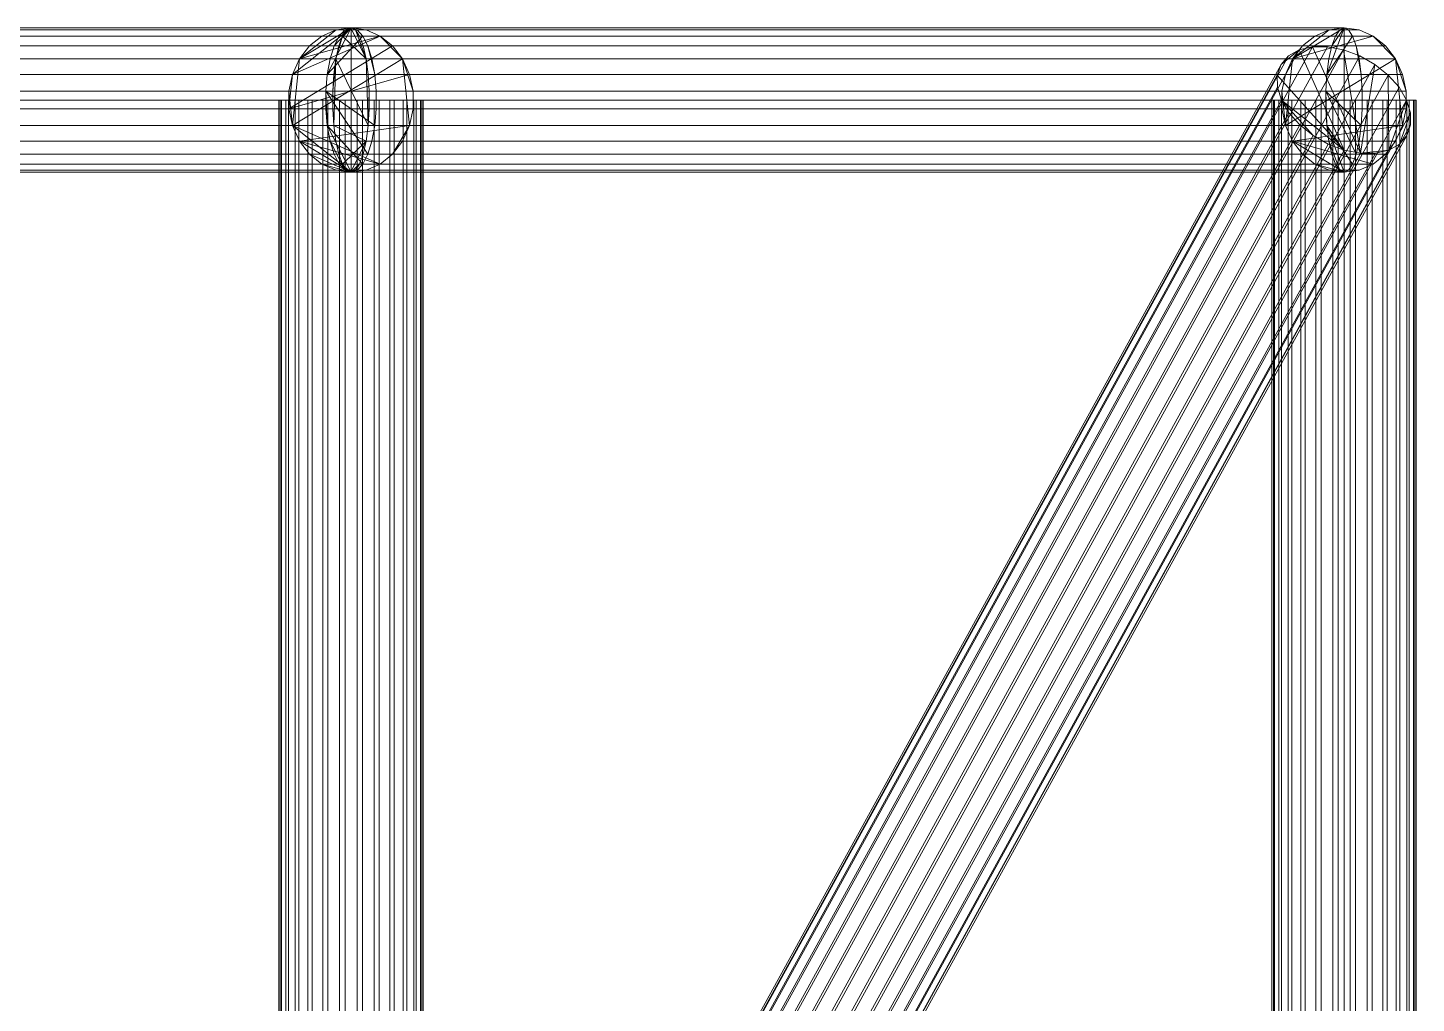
# Model space of a CAD drawing. Header units: millimetres. Extents: x -10700 to 10700, y -2540 to 1320000.
# Drawn here: x 6855 to 10700, y 377000 to 379700 of the extents above; entities that cross this region are included whole.
import ezdxf

# ---------------------------------------------------------------- set-up
doc = ezdxf.new("R2010")
doc.units = ezdxf.units.MM
doc.layers.add('A-GENM', color=13, linetype='Continuous', lineweight=9)

# ---------------------------------------------------------------- blocks, each defined once
blk = doc.blocks.new('Steel_Column_Final - Steel_Column_Final-329235-_3D_')
at = {"layer": 'A-GENM'}
for p, q in [((10500, 2500), (-10500, 2500)), ((10500, -2500), (10500, 2500))]:
    blk.add_line(p, q, dxfattribs=at)
blk = doc.blocks.new('rod - rod-324741-_3D_')
at = {"layer": 'A-GENM'}
mesh = blk.add_polyface(dxfattribs=at)
corners = [(200, -3657.3, 0), (194.2, -3657.3, -47.9), (177.1, -3657.3, -92.9), (149.7, -3657.3, -132.6), (113.6, -3657.3, -164.6), (70.9, -3657.3, -187), (24.1, -3657.3, -198.5), (-24.1, -3657.3, -198.5), (-70.9, -3657.3, -187), (-113.6, -3657.3, -164.6), (-149.7, -3657.3, -132.6), (-177.1, -3657.3, -92.9), (-194.2, -3657.3, -47.9), (-200, -3657.3, 0), (-200, 11842.7, 0), (-194.2, 11842.7, -47.9), (-177.1, 11842.7, -92.9), (-149.7, 11842.7, -132.6), (-113.6, 11842.7, -164.6), (-70.9, 11842.7, -187), (-24.1, 11842.7, -198.5), (24.1, 11842.7, -198.5), (70.9, 11842.7, -187), (113.6, 11842.7, -164.6), (149.7, 11842.7, -132.6), (177.1, 11842.7, -92.9), (194.2, 11842.7, -47.9), (200, 11842.7, 0)]
mesh.append_faces([[corners[k] for k in face] for face in [(15, 12, 13, 14)]], dxfattribs={"vtx0": -1})
mesh.append_faces([[corners[k] for k in face] for face in [(20, 7, 8, 19), (19, 8, 9, 18), (16, 11, 12, 15), (17, 10, 11, 16), (18, 9, 10, 17)]], dxfattribs={"vtx0": -1, "vtx2": -1})
mesh.append_faces([[corners[k] for k in face] for face in [(0, 1, 26, 27)]], dxfattribs={"vtx1": -1})
mesh.append_faces([[corners[k] for k in face] for face in [(1, 2, 25, 26), (3, 4, 23, 24), (4, 5, 22, 23), (2, 3, 24, 25), (5, 6, 21, 22), (20, 21, 6, 7)]], dxfattribs={"vtx1": -1, "vtx3": -1})
mesh = blk.add_polyface(dxfattribs=at)
corners = [(-200, -3657.3, 0), (-194.2, -3657.3, 47.9), (-177.1, -3657.3, 93), (-149.7, -3657.3, 132.6), (-113.6, -3657.3, 164.6), (-70.9, -3657.3, 187), (-24.1, -3657.3, 198.6), (24.1, -3657.3, 198.6), (70.9, -3657.3, 187), (113.6, -3657.3, 164.6), (149.7, -3657.3, 132.6), (177.1, -3657.3, 93), (194.2, -3657.3, 47.9), (200, -3657.3, 0), (200, 11842.7, 0), (194.2, 11842.7, 47.9), (177.1, 11842.7, 93), (149.7, 11842.7, 132.6), (113.6, 11842.7, 164.6), (70.9, 11842.7, 187), (24.1, 11842.7, 198.6), (-24.1, 11842.7, 198.6), (-70.9, 11842.7, 187), (-113.6, 11842.7, 164.6), (-149.7, 11842.7, 132.6), (-177.1, 11842.7, 93), (-194.2, 11842.7, 47.9), (-200, 11842.7, 0)]
mesh.append_faces([[corners[k] for k in face] for face in [(15, 12, 13, 14)]], dxfattribs={"vtx0": -1})
mesh.append_faces([[corners[k] for k in face] for face in [(20, 7, 8, 19), (19, 8, 9, 18), (16, 11, 12, 15), (17, 10, 11, 16), (18, 9, 10, 17)]], dxfattribs={"vtx0": -1, "vtx2": -1})
mesh.append_faces([[corners[k] for k in face] for face in [(0, 1, 26, 27)]], dxfattribs={"vtx1": -1})
mesh.append_faces([[corners[k] for k in face] for face in [(1, 2, 25, 26), (3, 4, 23, 24), (4, 5, 22, 23), (2, 3, 24, 25), (5, 6, 21, 22), (20, 21, 6, 7)]], dxfattribs={"vtx1": -1, "vtx3": -1})
mesh = blk.add_polyface(dxfattribs=at)
corners = [(200, -3657.3, 0), (194.2, -3657.3, 47.9), (177.1, -3657.3, 93), (149.7, -3657.3, 132.6), (113.6, -3657.3, 164.6), (70.9, -3657.3, 187), (24.1, -3657.3, 198.6), (-24.1, -3657.3, 198.6), (-70.9, -3657.3, 187), (-113.6, -3657.3, 164.6), (-149.7, -3657.3, 132.6), (-177.1, -3657.3, 93), (-194.2, -3657.3, 47.9), (-200, -3657.3, 0), (-194.2, -3657.3, -47.9), (-177.1, -3657.3, -92.9), (-149.7, -3657.3, -132.6), (-113.6, -3657.3, -164.6), (-70.9, -3657.3, -187), (-24.1, -3657.3, -198.5), (24.1, -3657.3, -198.5), (70.9, -3657.3, -187), (113.6, -3657.3, -164.6), (149.7, -3657.3, -132.6), (177.1, -3657.3, -92.9), (194.2, -3657.3, -47.9)]
mesh.append_faces([[corners[k] for k in face] for face in [(5, 3, 4)]], dxfattribs={"vtx0": -1})
mesh.append_faces([[corners[k] for k in face] for face in [(10, 20, 8, 9)]], dxfattribs={"vtx0": -1, "vtx1": -1})
mesh.append_faces([[corners[k] for k in face] for face in [(21, 5, 6, 20)]], dxfattribs={"vtx0": -1, "vtx2": -1})
mesh.append_faces([[corners[k] for k in face] for face in [(21, 2, 3, 5)]], dxfattribs={"vtx0": -1, "vtx2": -1, "vtx3": -1})
mesh.append_faces([[corners[k] for k in face] for face in [(20, 6, 7, 8), (18, 11, 12, 13)]], dxfattribs={"vtx0": -1, "vtx3": -1})
mesh.append_faces([[corners[k] for k in face] for face in [(19, 20, 18), (16, 17, 14, 15)]], dxfattribs={"vtx1": -1})
mesh.append_faces([[corners[k] for k in face] for face in [(10, 11, 18, 20)]], dxfattribs={"vtx1": -1, "vtx2": -1, "vtx3": -1})
mesh.append_faces([[corners[k] for k in face] for face in [(17, 18, 13, 14)]], dxfattribs={"vtx1": -1, "vtx3": -1})
mesh.append_faces([[corners[k] for k in face] for face in [(0, 1, 2, 21), (21, 22, 23, 0)]], dxfattribs={"vtx2": -1, "vtx3": -1})
mesh.append_faces([[corners[k] for k in face] for face in [(23, 24, 25, 0)]], dxfattribs={"vtx3": -1})
blk = doc.blocks.new('rod - rod-324763-_3D_')
at = {"layer": 'A-GENM'}
mesh = blk.add_polyface(dxfattribs=at)
corners = [(200, -6407.3, 0), (194.2, -6407.3, -47.9), (177.1, -6407.3, -92.9), (149.7, -6407.3, -132.6), (113.6, -6407.3, -164.6), (70.9, -6407.3, -187), (24.1, -6407.3, -198.5), (-24.1, -6407.3, -198.5), (-70.9, -6407.3, -187), (-113.6, -6407.3, -164.6), (-149.7, -6407.3, -132.6), (-177.1, -6407.3, -92.9), (-194.2, -6407.3, -47.9), (-200, -6407.3, 0), (-200, 14592.7, 0), (-194.2, 14592.7, -47.9), (-177.1, 14592.7, -92.9), (-149.7, 14592.7, -132.6), (-113.6, 14592.7, -164.6), (-70.9, 14592.7, -187), (-24.1, 14592.7, -198.5), (24.1, 14592.7, -198.5), (70.9, 14592.7, -187), (113.6, 14592.7, -164.6), (149.7, 14592.7, -132.6), (177.1, 14592.7, -92.9), (194.2, 14592.7, -47.9), (200, 14592.7, 0)]
mesh.append_faces([[corners[k] for k in face] for face in [(15, 12, 13, 14)]], dxfattribs={"vtx0": -1})
mesh.append_faces([[corners[k] for k in face] for face in [(20, 7, 8, 19), (19, 8, 9, 18), (16, 11, 12, 15), (17, 10, 11, 16), (18, 9, 10, 17)]], dxfattribs={"vtx0": -1, "vtx2": -1})
mesh.append_faces([[corners[k] for k in face] for face in [(0, 1, 26, 27)]], dxfattribs={"vtx1": -1})
mesh.append_faces([[corners[k] for k in face] for face in [(1, 2, 25, 26), (3, 4, 23, 24), (4, 5, 22, 23), (2, 3, 24, 25), (5, 6, 21, 22), (20, 21, 6, 7)]], dxfattribs={"vtx1": -1, "vtx3": -1})
mesh = blk.add_polyface(dxfattribs=at)
corners = [(-200, -6407.3, 0), (-194.2, -6407.3, 47.9), (-177.1, -6407.3, 93), (-149.7, -6407.3, 132.6), (-113.6, -6407.3, 164.6), (-70.9, -6407.3, 187), (-24.1, -6407.3, 198.6), (24.1, -6407.3, 198.6), (70.9, -6407.3, 187), (113.6, -6407.3, 164.6), (149.7, -6407.3, 132.6), (177.1, -6407.3, 93), (194.2, -6407.3, 47.9), (200, -6407.3, 0), (200, 14592.7, 0), (194.2, 14592.7, 47.9), (177.1, 14592.7, 93), (149.7, 14592.7, 132.6), (113.6, 14592.7, 164.6), (70.9, 14592.7, 187), (24.1, 14592.7, 198.6), (-24.1, 14592.7, 198.6), (-70.9, 14592.7, 187), (-113.6, 14592.7, 164.6), (-149.7, 14592.7, 132.6), (-177.1, 14592.7, 93), (-194.2, 14592.7, 47.9), (-200, 14592.7, 0)]
mesh.append_faces([[corners[k] for k in face] for face in [(15, 12, 13, 14)]], dxfattribs={"vtx0": -1})
mesh.append_faces([[corners[k] for k in face] for face in [(20, 7, 8, 19), (19, 8, 9, 18), (16, 11, 12, 15), (17, 10, 11, 16), (18, 9, 10, 17)]], dxfattribs={"vtx0": -1, "vtx2": -1})
mesh.append_faces([[corners[k] for k in face] for face in [(0, 1, 26, 27)]], dxfattribs={"vtx1": -1})
mesh.append_faces([[corners[k] for k in face] for face in [(1, 2, 25, 26), (3, 4, 23, 24), (4, 5, 22, 23), (2, 3, 24, 25), (5, 6, 21, 22), (20, 21, 6, 7)]], dxfattribs={"vtx1": -1, "vtx3": -1})
mesh = blk.add_polyface(dxfattribs=at)
corners = [(200, -6407.3, 0), (194.2, -6407.3, 47.9), (177.1, -6407.3, 93), (149.7, -6407.3, 132.6), (113.6, -6407.3, 164.6), (70.9, -6407.3, 187), (24.1, -6407.3, 198.6), (-24.1, -6407.3, 198.6), (-70.9, -6407.3, 187), (-113.6, -6407.3, 164.6), (-149.7, -6407.3, 132.6), (-177.1, -6407.3, 93), (-194.2, -6407.3, 47.9), (-200, -6407.3, 0), (-194.2, -6407.3, -47.9), (-177.1, -6407.3, -92.9), (-149.7, -6407.3, -132.6), (-113.6, -6407.3, -164.6), (-70.9, -6407.3, -187), (-24.1, -6407.3, -198.5), (24.1, -6407.3, -198.5), (70.9, -6407.3, -187), (113.6, -6407.3, -164.6), (149.7, -6407.3, -132.6), (177.1, -6407.3, -92.9), (194.2, -6407.3, -47.9)]
mesh.append_faces([[corners[k] for k in face] for face in [(5, 3, 4)]], dxfattribs={"vtx0": -1})
mesh.append_faces([[corners[k] for k in face] for face in [(10, 20, 8, 9)]], dxfattribs={"vtx0": -1, "vtx1": -1})
mesh.append_faces([[corners[k] for k in face] for face in [(21, 5, 6, 20)]], dxfattribs={"vtx0": -1, "vtx2": -1})
mesh.append_faces([[corners[k] for k in face] for face in [(21, 2, 3, 5)]], dxfattribs={"vtx0": -1, "vtx2": -1, "vtx3": -1})
mesh.append_faces([[corners[k] for k in face] for face in [(20, 6, 7, 8), (18, 11, 12, 13)]], dxfattribs={"vtx0": -1, "vtx3": -1})
mesh.append_faces([[corners[k] for k in face] for face in [(19, 20, 18), (16, 17, 14, 15)]], dxfattribs={"vtx1": -1})
mesh.append_faces([[corners[k] for k in face] for face in [(10, 11, 18, 20)]], dxfattribs={"vtx1": -1, "vtx2": -1, "vtx3": -1})
mesh.append_faces([[corners[k] for k in face] for face in [(17, 18, 13, 14)]], dxfattribs={"vtx1": -1, "vtx3": -1})
mesh.append_faces([[corners[k] for k in face] for face in [(0, 1, 2, 21), (21, 22, 23, 0)]], dxfattribs={"vtx2": -1, "vtx3": -1})
mesh.append_faces([[corners[k] for k in face] for face in [(23, 24, 25, 0)]], dxfattribs={"vtx3": -1})
blk = doc.blocks.new('rod - rod-324747-_3D_')
at = {"layer": 'A-GENM'}
mesh = blk.add_polyface(dxfattribs=at)
corners = [(200, 1592.7, 0), (194.2, 1592.7, -47.9), (177.1, 1592.7, -92.9), (149.7, 1592.7, -132.6), (113.6, 1592.7, -164.6), (70.9, 1592.7, -187), (24.1, 1592.7, -198.5), (-24.1, 1592.7, -198.5), (-70.9, 1592.7, -187), (-113.6, 1592.7, -164.6), (-149.7, 1592.7, -132.6), (-177.1, 1592.7, -92.9), (-194.2, 1592.7, -47.9), (-200, 1592.7, 0), (-200, 6592.7, 0), (-194.2, 6592.7, -47.9), (-177.1, 6592.7, -92.9), (-149.7, 6592.7, -132.6), (-113.6, 6592.7, -164.6), (-70.9, 6592.7, -187), (-24.1, 6592.7, -198.5), (24.1, 6592.7, -198.5), (70.9, 6592.7, -187), (113.6, 6592.7, -164.6), (149.7, 6592.7, -132.6), (177.1, 6592.7, -92.9), (194.2, 6592.7, -47.9), (200, 6592.7, 0)]
mesh.append_faces([[corners[k] for k in face] for face in [(15, 12, 13, 14)]], dxfattribs={"vtx0": -1})
mesh.append_faces([[corners[k] for k in face] for face in [(20, 7, 8, 19), (19, 8, 9, 18), (16, 11, 12, 15), (17, 10, 11, 16), (18, 9, 10, 17)]], dxfattribs={"vtx0": -1, "vtx2": -1})
mesh.append_faces([[corners[k] for k in face] for face in [(0, 1, 26, 27)]], dxfattribs={"vtx1": -1})
mesh.append_faces([[corners[k] for k in face] for face in [(1, 2, 25, 26), (3, 4, 23, 24), (4, 5, 22, 23), (2, 3, 24, 25), (5, 6, 21, 22), (20, 21, 6, 7)]], dxfattribs={"vtx1": -1, "vtx3": -1})
mesh = blk.add_polyface(dxfattribs=at)
corners = [(-200, 1592.7, 0), (-194.2, 1592.7, 47.9), (-177.1, 1592.7, 93), (-149.7, 1592.7, 132.6), (-113.6, 1592.7, 164.6), (-70.9, 1592.7, 187), (-24.1, 1592.7, 198.6), (24.1, 1592.7, 198.6), (70.9, 1592.7, 187), (113.6, 1592.7, 164.6), (149.7, 1592.7, 132.6), (177.1, 1592.7, 93), (194.2, 1592.7, 47.9), (200, 1592.7, 0), (200, 6592.7, 0), (194.2, 6592.7, 47.9), (177.1, 6592.7, 93), (149.7, 6592.7, 132.6), (113.6, 6592.7, 164.6), (70.9, 6592.7, 187), (24.1, 6592.7, 198.6), (-24.1, 6592.7, 198.6), (-70.9, 6592.7, 187), (-113.6, 6592.7, 164.6), (-149.7, 6592.7, 132.6), (-177.1, 6592.7, 93), (-194.2, 6592.7, 47.9), (-200, 6592.7, 0)]
mesh.append_faces([[corners[k] for k in face] for face in [(15, 12, 13, 14)]], dxfattribs={"vtx0": -1})
mesh.append_faces([[corners[k] for k in face] for face in [(20, 7, 8, 19), (19, 8, 9, 18), (16, 11, 12, 15), (17, 10, 11, 16), (18, 9, 10, 17)]], dxfattribs={"vtx0": -1, "vtx2": -1})
mesh.append_faces([[corners[k] for k in face] for face in [(0, 1, 26, 27)]], dxfattribs={"vtx1": -1})
mesh.append_faces([[corners[k] for k in face] for face in [(1, 2, 25, 26), (3, 4, 23, 24), (4, 5, 22, 23), (2, 3, 24, 25), (5, 6, 21, 22), (20, 21, 6, 7)]], dxfattribs={"vtx1": -1, "vtx3": -1})
mesh = blk.add_polyface(dxfattribs=at)
corners = [(200, 6592.7, 0), (194.2, 6592.7, -47.9), (177.1, 6592.7, -92.9), (149.7, 6592.7, -132.6), (113.6, 6592.7, -164.6), (70.9, 6592.7, -187), (24.1, 6592.7, -198.5), (-24.1, 6592.7, -198.5), (-70.9, 6592.7, -187), (-113.6, 6592.7, -164.6), (-149.7, 6592.7, -132.6), (-177.1, 6592.7, -92.9), (-194.2, 6592.7, -47.9), (-200, 6592.7, 0), (-194.2, 6592.7, 47.9), (-177.1, 6592.7, 93), (-149.7, 6592.7, 132.6), (-113.6, 6592.7, 164.6), (-70.9, 6592.7, 187), (-24.1, 6592.7, 198.6), (24.1, 6592.7, 198.6), (70.9, 6592.7, 187), (113.6, 6592.7, 164.6), (149.7, 6592.7, 132.6), (177.1, 6592.7, 93), (194.2, 6592.7, 47.9)]
mesh.append_faces([[corners[k] for k in face] for face in [(2, 0, 1), (19, 17, 18)]], dxfattribs={"vtx0": -1})
mesh.append_faces([[corners[k] for k in face] for face in [(22, 4, 21), (13, 9, 12)]], dxfattribs={"vtx0": -1, "vtx1": -1})
mesh.append_faces([[corners[k] for k in face] for face in [(17, 5, 9, 15)]], dxfattribs={"vtx0": -1, "vtx1": -1, "vtx2": -1, "vtx3": -1})
mesh.append_faces([[corners[k] for k in face] for face in [(21, 4, 5, 17)]], dxfattribs={"vtx0": -1, "vtx2": -1, "vtx3": -1})
mesh.append_faces([[corners[k] for k in face] for face in [(11, 12, 9, 10), (16, 17, 15)]], dxfattribs={"vtx1": -1})
mesh.append_faces([[corners[k] for k in face] for face in [(20, 21, 17, 19)]], dxfattribs={"vtx1": -1, "vtx2": -1})
mesh.append_faces([[corners[k] for k in face] for face in [(5, 6, 7)]], dxfattribs={"vtx2": -1})
mesh.append_faces([[corners[k] for k in face] for face in [(2, 3, 4, 0), (24, 25, 0, 4), (22, 23, 24, 4), (7, 8, 9, 5), (13, 14, 15, 9)]], dxfattribs={"vtx2": -1, "vtx3": -1})
blk = doc.blocks.new('rod - rod-326767-_3D_')
at = {"layer": 'A-GENM'}
mesh = blk.add_polyface(dxfattribs=at)
corners = [(200, -5342, 0), (194.2, -5342, -47.9), (177.1, -5342, -92.9), (149.7, -5342, -132.6), (113.6, -5342, -164.6), (70.9, -5342, -187), (24.1, -5342, -198.5), (-24.1, -5342, -198.5), (-70.9, -5342, -187), (-113.6, -5342, -164.6), (-149.7, -5342, -132.6), (-177.1, -5342, -92.9), (-194.2, -5342, -47.9), (-200, -5342, 0), (-200, 13527.4, 0), (-194.2, 13527.4, -47.9), (-177.1, 13527.4, -92.9), (-149.7, 13527.4, -132.6), (-113.6, 13527.4, -164.6), (-70.9, 13527.4, -187), (-24.1, 13527.4, -198.5), (24.1, 13527.4, -198.5), (70.9, 13527.4, -187), (113.6, 13527.4, -164.6), (149.7, 13527.4, -132.6), (177.1, 13527.4, -92.9), (194.2, 13527.4, -47.9), (200, 13527.4, 0)]
mesh.append_faces([[corners[k] for k in face] for face in [(15, 12, 13, 14)]], dxfattribs={"vtx0": -1})
mesh.append_faces([[corners[k] for k in face] for face in [(20, 7, 8, 19), (19, 8, 9, 18), (16, 11, 12, 15), (17, 10, 11, 16), (18, 9, 10, 17)]], dxfattribs={"vtx0": -1, "vtx2": -1})
mesh.append_faces([[corners[k] for k in face] for face in [(0, 1, 26, 27)]], dxfattribs={"vtx1": -1})
mesh.append_faces([[corners[k] for k in face] for face in [(1, 2, 25, 26), (3, 4, 23, 24), (4, 5, 22, 23), (2, 3, 24, 25), (5, 6, 21, 22), (20, 21, 6, 7)]], dxfattribs={"vtx1": -1, "vtx3": -1})
mesh = blk.add_polyface(dxfattribs=at)
corners = [(-200, -5342, 0), (-194.2, -5342, 47.9), (-177.1, -5342, 93), (-149.7, -5342, 132.6), (-113.6, -5342, 164.6), (-70.9, -5342, 187), (-24.1, -5342, 198.6), (24.1, -5342, 198.6), (70.9, -5342, 187), (113.6, -5342, 164.6), (149.7, -5342, 132.6), (177.1, -5342, 93), (194.2, -5342, 47.9), (200, -5342, 0), (200, 13527.4, 0), (194.2, 13527.4, 47.9), (177.1, 13527.4, 93), (149.7, 13527.4, 132.6), (113.6, 13527.4, 164.6), (70.9, 13527.4, 187), (24.1, 13527.4, 198.6), (-24.1, 13527.4, 198.6), (-70.9, 13527.4, 187), (-113.6, 13527.4, 164.6), (-149.7, 13527.4, 132.6), (-177.1, 13527.4, 93), (-194.2, 13527.4, 47.9), (-200, 13527.4, 0)]
mesh.append_faces([[corners[k] for k in face] for face in [(15, 12, 13, 14)]], dxfattribs={"vtx0": -1})
mesh.append_faces([[corners[k] for k in face] for face in [(20, 7, 8, 19), (19, 8, 9, 18), (16, 11, 12, 15), (17, 10, 11, 16), (18, 9, 10, 17)]], dxfattribs={"vtx0": -1, "vtx2": -1})
mesh.append_faces([[corners[k] for k in face] for face in [(0, 1, 26, 27)]], dxfattribs={"vtx1": -1})
mesh.append_faces([[corners[k] for k in face] for face in [(1, 2, 25, 26), (3, 4, 23, 24), (4, 5, 22, 23), (2, 3, 24, 25), (5, 6, 21, 22), (20, 21, 6, 7)]], dxfattribs={"vtx1": -1, "vtx3": -1})
mesh = blk.add_polyface(dxfattribs=at)
corners = [(200, 13527.4, 0), (194.2, 13527.4, -47.9), (177.1, 13527.4, -92.9), (149.7, 13527.4, -132.6), (113.6, 13527.4, -164.6), (70.9, 13527.4, -187), (24.1, 13527.4, -198.5), (-24.1, 13527.4, -198.5), (-70.9, 13527.4, -187), (-113.6, 13527.4, -164.6), (-149.7, 13527.4, -132.6), (-177.1, 13527.4, -92.9), (-194.2, 13527.4, -47.9), (-200, 13527.4, 0), (-194.2, 13527.4, 47.9), (-177.1, 13527.4, 93), (-149.7, 13527.4, 132.6), (-113.6, 13527.4, 164.6), (-70.9, 13527.4, 187), (-24.1, 13527.4, 198.6), (24.1, 13527.4, 198.6), (70.9, 13527.4, 187), (113.6, 13527.4, 164.6), (149.7, 13527.4, 132.6), (177.1, 13527.4, 93), (194.2, 13527.4, 47.9)]
mesh.append_faces([[corners[k] for k in face] for face in [(2, 0, 1), (19, 17, 18)]], dxfattribs={"vtx0": -1})
mesh.append_faces([[corners[k] for k in face] for face in [(22, 4, 21), (13, 9, 12)]], dxfattribs={"vtx0": -1, "vtx1": -1})
mesh.append_faces([[corners[k] for k in face] for face in [(17, 5, 9, 15)]], dxfattribs={"vtx0": -1, "vtx1": -1, "vtx2": -1, "vtx3": -1})
mesh.append_faces([[corners[k] for k in face] for face in [(21, 4, 5, 17)]], dxfattribs={"vtx0": -1, "vtx2": -1, "vtx3": -1})
mesh.append_faces([[corners[k] for k in face] for face in [(11, 12, 9, 10), (16, 17, 15)]], dxfattribs={"vtx1": -1})
mesh.append_faces([[corners[k] for k in face] for face in [(20, 21, 17, 19)]], dxfattribs={"vtx1": -1, "vtx2": -1})
mesh.append_faces([[corners[k] for k in face] for face in [(5, 6, 7)]], dxfattribs={"vtx2": -1})
mesh.append_faces([[corners[k] for k in face] for face in [(2, 3, 4, 0), (24, 25, 0, 4), (22, 23, 24, 4), (7, 8, 9, 5), (13, 14, 15, 9)]], dxfattribs={"vtx2": -1, "vtx3": -1})
mesh = blk.add_polyface(dxfattribs=at)
corners = [(200, -5342, 0), (194.2, -5342, 47.9), (177.1, -5342, 93), (149.7, -5342, 132.6), (113.6, -5342, 164.6), (70.9, -5342, 187), (24.1, -5342, 198.6), (-24.1, -5342, 198.6), (-70.9, -5342, 187), (-113.6, -5342, 164.6), (-149.7, -5342, 132.6), (-177.1, -5342, 93), (-194.2, -5342, 47.9), (-200, -5342, 0), (-194.2, -5342, -47.9), (-177.1, -5342, -92.9), (-149.7, -5342, -132.6), (-113.6, -5342, -164.6), (-70.9, -5342, -187), (-24.1, -5342, -198.5), (24.1, -5342, -198.5), (70.9, -5342, -187), (113.6, -5342, -164.6), (149.7, -5342, -132.6), (177.1, -5342, -92.9), (194.2, -5342, -47.9)]
mesh.append_faces([[corners[k] for k in face] for face in [(5, 3, 4)]], dxfattribs={"vtx0": -1})
mesh.append_faces([[corners[k] for k in face] for face in [(10, 20, 8, 9)]], dxfattribs={"vtx0": -1, "vtx1": -1})
mesh.append_faces([[corners[k] for k in face] for face in [(21, 5, 6, 20)]], dxfattribs={"vtx0": -1, "vtx2": -1})
mesh.append_faces([[corners[k] for k in face] for face in [(21, 2, 3, 5)]], dxfattribs={"vtx0": -1, "vtx2": -1, "vtx3": -1})
mesh.append_faces([[corners[k] for k in face] for face in [(20, 6, 7, 8), (18, 11, 12, 13)]], dxfattribs={"vtx0": -1, "vtx3": -1})
mesh.append_faces([[corners[k] for k in face] for face in [(19, 20, 18), (16, 17, 14, 15)]], dxfattribs={"vtx1": -1})
mesh.append_faces([[corners[k] for k in face] for face in [(10, 11, 18, 20)]], dxfattribs={"vtx1": -1, "vtx2": -1, "vtx3": -1})
mesh.append_faces([[corners[k] for k in face] for face in [(17, 18, 13, 14)]], dxfattribs={"vtx1": -1, "vtx3": -1})
mesh.append_faces([[corners[k] for k in face] for face in [(0, 1, 2, 21), (21, 22, 23, 0)]], dxfattribs={"vtx2": -1, "vtx3": -1})
mesh.append_faces([[corners[k] for k in face] for face in [(23, 24, 25, 0)]], dxfattribs={"vtx3": -1})
blk = doc.blocks.new('rod - rod-326768-_3D_')
at = {"layer": 'A-GENM'}
mesh = blk.add_polyface(dxfattribs=at)
corners = [(200, -2718.2, 0), (194.2, -2718.2, -47.9), (177.1, -2718.2, -92.9), (149.7, -2718.2, -132.6), (113.6, -2718.2, -164.6), (70.9, -2718.2, -187), (24.1, -2718.2, -198.5), (-24.1, -2718.2, -198.5), (-70.9, -2718.2, -187), (-113.6, -2718.2, -164.6), (-149.7, -2718.2, -132.6), (-177.1, -2718.2, -92.9), (-194.2, -2718.2, -47.9), (-200, -2718.2, 0), (-200, 10903.6, 0), (-194.2, 10903.6, -47.9), (-177.1, 10903.6, -92.9), (-149.7, 10903.6, -132.6), (-113.6, 10903.6, -164.6), (-70.9, 10903.6, -187), (-24.1, 10903.6, -198.5), (24.1, 10903.6, -198.5), (70.9, 10903.6, -187), (113.6, 10903.6, -164.6), (149.7, 10903.6, -132.6), (177.1, 10903.6, -92.9), (194.2, 10903.6, -47.9), (200, 10903.6, 0)]
mesh.append_faces([[corners[k] for k in face] for face in [(15, 12, 13, 14)]], dxfattribs={"vtx0": -1})
mesh.append_faces([[corners[k] for k in face] for face in [(20, 7, 8, 19), (19, 8, 9, 18), (16, 11, 12, 15), (17, 10, 11, 16), (18, 9, 10, 17)]], dxfattribs={"vtx0": -1, "vtx2": -1})
mesh.append_faces([[corners[k] for k in face] for face in [(0, 1, 26, 27)]], dxfattribs={"vtx1": -1})
mesh.append_faces([[corners[k] for k in face] for face in [(1, 2, 25, 26), (3, 4, 23, 24), (4, 5, 22, 23), (2, 3, 24, 25), (5, 6, 21, 22), (20, 21, 6, 7)]], dxfattribs={"vtx1": -1, "vtx3": -1})
mesh = blk.add_polyface(dxfattribs=at)
corners = [(-200, -2718.2, 0), (-194.2, -2718.2, 47.9), (-177.1, -2718.2, 93), (-149.7, -2718.2, 132.6), (-113.6, -2718.2, 164.6), (-70.9, -2718.2, 187), (-24.1, -2718.2, 198.6), (24.1, -2718.2, 198.6), (70.9, -2718.2, 187), (113.6, -2718.2, 164.6), (149.7, -2718.2, 132.6), (177.1, -2718.2, 93), (194.2, -2718.2, 47.9), (200, -2718.2, 0), (200, 10903.6, 0), (194.2, 10903.6, 47.9), (177.1, 10903.6, 93), (149.7, 10903.6, 132.6), (113.6, 10903.6, 164.6), (70.9, 10903.6, 187), (24.1, 10903.6, 198.6), (-24.1, 10903.6, 198.6), (-70.9, 10903.6, 187), (-113.6, 10903.6, 164.6), (-149.7, 10903.6, 132.6), (-177.1, 10903.6, 93), (-194.2, 10903.6, 47.9), (-200, 10903.6, 0)]
mesh.append_faces([[corners[k] for k in face] for face in [(15, 12, 13, 14)]], dxfattribs={"vtx0": -1})
mesh.append_faces([[corners[k] for k in face] for face in [(20, 7, 8, 19), (19, 8, 9, 18), (16, 11, 12, 15), (17, 10, 11, 16), (18, 9, 10, 17)]], dxfattribs={"vtx0": -1, "vtx2": -1})
mesh.append_faces([[corners[k] for k in face] for face in [(0, 1, 26, 27)]], dxfattribs={"vtx1": -1})
mesh.append_faces([[corners[k] for k in face] for face in [(1, 2, 25, 26), (3, 4, 23, 24), (4, 5, 22, 23), (2, 3, 24, 25), (5, 6, 21, 22), (20, 21, 6, 7)]], dxfattribs={"vtx1": -1, "vtx3": -1})
mesh = blk.add_polyface(dxfattribs=at)
corners = [(200, -2718.2, 0), (194.2, -2718.2, 47.9), (177.1, -2718.2, 93), (149.7, -2718.2, 132.6), (113.6, -2718.2, 164.6), (70.9, -2718.2, 187), (24.1, -2718.2, 198.6), (-24.1, -2718.2, 198.6), (-70.9, -2718.2, 187), (-113.6, -2718.2, 164.6), (-149.7, -2718.2, 132.6), (-177.1, -2718.2, 93), (-194.2, -2718.2, 47.9), (-200, -2718.2, 0), (-194.2, -2718.2, -47.9), (-177.1, -2718.2, -92.9), (-149.7, -2718.2, -132.6), (-113.6, -2718.2, -164.6), (-70.9, -2718.2, -187), (-24.1, -2718.2, -198.5), (24.1, -2718.2, -198.5), (70.9, -2718.2, -187), (113.6, -2718.2, -164.6), (149.7, -2718.2, -132.6), (177.1, -2718.2, -92.9), (194.2, -2718.2, -47.9)]
mesh.append_faces([[corners[k] for k in face] for face in [(5, 3, 4)]], dxfattribs={"vtx0": -1})
mesh.append_faces([[corners[k] for k in face] for face in [(10, 20, 8, 9)]], dxfattribs={"vtx0": -1, "vtx1": -1})
mesh.append_faces([[corners[k] for k in face] for face in [(21, 5, 6, 20)]], dxfattribs={"vtx0": -1, "vtx2": -1})
mesh.append_faces([[corners[k] for k in face] for face in [(21, 2, 3, 5)]], dxfattribs={"vtx0": -1, "vtx2": -1, "vtx3": -1})
mesh.append_faces([[corners[k] for k in face] for face in [(20, 6, 7, 8), (18, 11, 12, 13)]], dxfattribs={"vtx0": -1, "vtx3": -1})
mesh.append_faces([[corners[k] for k in face] for face in [(19, 20, 18), (16, 17, 14, 15)]], dxfattribs={"vtx1": -1})
mesh.append_faces([[corners[k] for k in face] for face in [(10, 11, 18, 20)]], dxfattribs={"vtx1": -1, "vtx2": -1, "vtx3": -1})
mesh.append_faces([[corners[k] for k in face] for face in [(17, 18, 13, 14)]], dxfattribs={"vtx1": -1, "vtx3": -1})
mesh.append_faces([[corners[k] for k in face] for face in [(0, 1, 2, 21), (21, 22, 23, 0)]], dxfattribs={"vtx2": -1, "vtx3": -1})
mesh.append_faces([[corners[k] for k in face] for face in [(23, 24, 25, 0)]], dxfattribs={"vtx3": -1})
blk = doc.blocks.new('rod - rod-326769-_3D_')
at = {"layer": 'A-GENM'}
mesh = blk.add_polyface(dxfattribs=at)
corners = [(200, 366, 0), (194.2, 366, -47.9), (177.1, 366, -92.9), (149.7, 366, -132.6), (113.6, 366, -164.6), (70.9, 366, -187), (24.1, 366, -198.5), (-24.1, 366, -198.5), (-70.9, 366, -187), (-113.6, 366, -164.6), (-149.7, 366, -132.6), (-177.1, 366, -92.9), (-194.2, 366, -47.9), (-200, 366, 0), (-200, 7819.5, 0), (-194.2, 7819.5, -47.9), (-177.1, 7819.5, -92.9), (-149.7, 7819.5, -132.6), (-113.6, 7819.5, -164.6), (-70.9, 7819.5, -187), (-24.1, 7819.5, -198.5), (24.1, 7819.5, -198.5), (70.9, 7819.5, -187), (113.6, 7819.5, -164.6), (149.7, 7819.5, -132.6), (177.1, 7819.5, -92.9), (194.2, 7819.5, -47.9), (200, 7819.5, 0)]
mesh.append_faces([[corners[k] for k in face] for face in [(15, 12, 13, 14)]], dxfattribs={"vtx0": -1})
mesh.append_faces([[corners[k] for k in face] for face in [(20, 7, 8, 19), (19, 8, 9, 18), (16, 11, 12, 15), (17, 10, 11, 16), (18, 9, 10, 17)]], dxfattribs={"vtx0": -1, "vtx2": -1})
mesh.append_faces([[corners[k] for k in face] for face in [(0, 1, 26, 27)]], dxfattribs={"vtx1": -1})
mesh.append_faces([[corners[k] for k in face] for face in [(1, 2, 25, 26), (3, 4, 23, 24), (4, 5, 22, 23), (2, 3, 24, 25), (5, 6, 21, 22), (20, 21, 6, 7)]], dxfattribs={"vtx1": -1, "vtx3": -1})
mesh = blk.add_polyface(dxfattribs=at)
corners = [(-200, 366, 0), (-194.2, 366, 47.9), (-177.1, 366, 93), (-149.7, 366, 132.6), (-113.6, 366, 164.6), (-70.9, 366, 187), (-24.1, 366, 198.6), (24.1, 366, 198.6), (70.9, 366, 187), (113.6, 366, 164.6), (149.7, 366, 132.6), (177.1, 366, 93), (194.2, 366, 47.9), (200, 366, 0), (200, 7819.5, 0), (194.2, 7819.5, 47.9), (177.1, 7819.5, 93), (149.7, 7819.5, 132.6), (113.6, 7819.5, 164.6), (70.9, 7819.5, 187), (24.1, 7819.5, 198.6), (-24.1, 7819.5, 198.6), (-70.9, 7819.5, 187), (-113.6, 7819.5, 164.6), (-149.7, 7819.5, 132.6), (-177.1, 7819.5, 93), (-194.2, 7819.5, 47.9), (-200, 7819.5, 0)]
mesh.append_faces([[corners[k] for k in face] for face in [(15, 12, 13, 14)]], dxfattribs={"vtx0": -1})
mesh.append_faces([[corners[k] for k in face] for face in [(20, 7, 8, 19), (19, 8, 9, 18), (16, 11, 12, 15), (17, 10, 11, 16), (18, 9, 10, 17)]], dxfattribs={"vtx0": -1, "vtx2": -1})
mesh.append_faces([[corners[k] for k in face] for face in [(0, 1, 26, 27)]], dxfattribs={"vtx1": -1})
mesh.append_faces([[corners[k] for k in face] for face in [(1, 2, 25, 26), (3, 4, 23, 24), (4, 5, 22, 23), (2, 3, 24, 25), (5, 6, 21, 22), (20, 21, 6, 7)]], dxfattribs={"vtx1": -1, "vtx3": -1})
mesh = blk.add_polyface(dxfattribs=at)
corners = [(200, 366, 0), (194.2, 366, 47.9), (177.1, 366, 93), (149.7, 366, 132.6), (113.6, 366, 164.6), (70.9, 366, 187), (24.1, 366, 198.6), (-24.1, 366, 198.6), (-70.9, 366, 187), (-113.6, 366, 164.6), (-149.7, 366, 132.6), (-177.1, 366, 93), (-194.2, 366, 47.9), (-200, 366, 0), (-194.2, 366, -47.9), (-177.1, 366, -92.9), (-149.7, 366, -132.6), (-113.6, 366, -164.6), (-70.9, 366, -187), (-24.1, 366, -198.5), (24.1, 366, -198.5), (70.9, 366, -187), (113.6, 366, -164.6), (149.7, 366, -132.6), (177.1, 366, -92.9), (194.2, 366, -47.9)]
mesh.append_faces([[corners[k] for k in face] for face in [(5, 3, 4)]], dxfattribs={"vtx0": -1})
mesh.append_faces([[corners[k] for k in face] for face in [(10, 20, 8, 9)]], dxfattribs={"vtx0": -1, "vtx1": -1})
mesh.append_faces([[corners[k] for k in face] for face in [(21, 5, 6, 20)]], dxfattribs={"vtx0": -1, "vtx2": -1})
mesh.append_faces([[corners[k] for k in face] for face in [(21, 2, 3, 5)]], dxfattribs={"vtx0": -1, "vtx2": -1, "vtx3": -1})
mesh.append_faces([[corners[k] for k in face] for face in [(20, 6, 7, 8), (18, 11, 12, 13)]], dxfattribs={"vtx0": -1, "vtx3": -1})
mesh.append_faces([[corners[k] for k in face] for face in [(19, 20, 18), (16, 17, 14, 15)]], dxfattribs={"vtx1": -1})
mesh.append_faces([[corners[k] for k in face] for face in [(10, 11, 18, 20)]], dxfattribs={"vtx1": -1, "vtx2": -1, "vtx3": -1})
mesh.append_faces([[corners[k] for k in face] for face in [(17, 18, 13, 14)]], dxfattribs={"vtx1": -1, "vtx3": -1})
mesh.append_faces([[corners[k] for k in face] for face in [(0, 1, 2, 21), (21, 22, 23, 0)]], dxfattribs={"vtx2": -1, "vtx3": -1})
mesh.append_faces([[corners[k] for k in face] for face in [(23, 24, 25, 0)]], dxfattribs={"vtx3": -1})
blk = doc.blocks.new('rod - rod-326770-_3D_')
at = {"layer": 'A-GENM'}
mesh = blk.add_polyface(dxfattribs=at)
corners = [(200, 1328.9, 0), (194.2, 1328.9, -47.9), (177.1, 1328.9, -92.9), (149.7, 1328.9, -132.6), (113.6, 1328.9, -164.6), (70.9, 1328.9, -187), (24.1, 1328.9, -198.5), (-24.1, 1328.9, -198.5), (-70.9, 1328.9, -187), (-113.6, 1328.9, -164.6), (-149.7, 1328.9, -132.6), (-177.1, 1328.9, -92.9), (-194.2, 1328.9, -47.9), (-200, 1328.9, 0), (-200, 6856.5, 0), (-194.2, 6856.5, -47.9), (-177.1, 6856.5, -92.9), (-149.7, 6856.5, -132.6), (-113.6, 6856.5, -164.6), (-70.9, 6856.5, -187), (-24.1, 6856.5, -198.5), (24.1, 6856.5, -198.5), (70.9, 6856.5, -187), (113.6, 6856.5, -164.6), (149.7, 6856.5, -132.6), (177.1, 6856.5, -92.9), (194.2, 6856.5, -47.9), (200, 6856.5, 0)]
mesh.append_faces([[corners[k] for k in face] for face in [(15, 12, 13, 14)]], dxfattribs={"vtx0": -1})
mesh.append_faces([[corners[k] for k in face] for face in [(20, 7, 8, 19), (19, 8, 9, 18), (16, 11, 12, 15), (17, 10, 11, 16), (18, 9, 10, 17)]], dxfattribs={"vtx0": -1, "vtx2": -1})
mesh.append_faces([[corners[k] for k in face] for face in [(0, 1, 26, 27)]], dxfattribs={"vtx1": -1})
mesh.append_faces([[corners[k] for k in face] for face in [(1, 2, 25, 26), (3, 4, 23, 24), (4, 5, 22, 23), (2, 3, 24, 25), (5, 6, 21, 22), (20, 21, 6, 7)]], dxfattribs={"vtx1": -1, "vtx3": -1})
mesh = blk.add_polyface(dxfattribs=at)
corners = [(-200, 1328.9, 0), (-194.2, 1328.9, 47.9), (-177.1, 1328.9, 93), (-149.7, 1328.9, 132.6), (-113.6, 1328.9, 164.6), (-70.9, 1328.9, 187), (-24.1, 1328.9, 198.6), (24.1, 1328.9, 198.6), (70.9, 1328.9, 187), (113.6, 1328.9, 164.6), (149.7, 1328.9, 132.6), (177.1, 1328.9, 93), (194.2, 1328.9, 47.9), (200, 1328.9, 0), (200, 6856.5, 0), (194.2, 6856.5, 47.9), (177.1, 6856.5, 93), (149.7, 6856.5, 132.6), (113.6, 6856.5, 164.6), (70.9, 6856.5, 187), (24.1, 6856.5, 198.6), (-24.1, 6856.5, 198.6), (-70.9, 6856.5, 187), (-113.6, 6856.5, 164.6), (-149.7, 6856.5, 132.6), (-177.1, 6856.5, 93), (-194.2, 6856.5, 47.9), (-200, 6856.5, 0)]
mesh.append_faces([[corners[k] for k in face] for face in [(15, 12, 13, 14)]], dxfattribs={"vtx0": -1})
mesh.append_faces([[corners[k] for k in face] for face in [(20, 7, 8, 19), (19, 8, 9, 18), (16, 11, 12, 15), (17, 10, 11, 16), (18, 9, 10, 17)]], dxfattribs={"vtx0": -1, "vtx2": -1})
mesh.append_faces([[corners[k] for k in face] for face in [(0, 1, 26, 27)]], dxfattribs={"vtx1": -1})
mesh.append_faces([[corners[k] for k in face] for face in [(1, 2, 25, 26), (3, 4, 23, 24), (4, 5, 22, 23), (2, 3, 24, 25), (5, 6, 21, 22), (20, 21, 6, 7)]], dxfattribs={"vtx1": -1, "vtx3": -1})
mesh = blk.add_polyface(dxfattribs=at)
corners = [(200, 6856.5, 0), (194.2, 6856.5, -47.9), (177.1, 6856.5, -92.9), (149.7, 6856.5, -132.6), (113.6, 6856.5, -164.6), (70.9, 6856.5, -187), (24.1, 6856.5, -198.5), (-24.1, 6856.5, -198.5), (-70.9, 6856.5, -187), (-113.6, 6856.5, -164.6), (-149.7, 6856.5, -132.6), (-177.1, 6856.5, -92.9), (-194.2, 6856.5, -47.9), (-200, 6856.5, 0), (-194.2, 6856.5, 47.9), (-177.1, 6856.5, 93), (-149.7, 6856.5, 132.6), (-113.6, 6856.5, 164.6), (-70.9, 6856.5, 187), (-24.1, 6856.5, 198.6), (24.1, 6856.5, 198.6), (70.9, 6856.5, 187), (113.6, 6856.5, 164.6), (149.7, 6856.5, 132.6), (177.1, 6856.5, 93), (194.2, 6856.5, 47.9)]
mesh.append_faces([[corners[k] for k in face] for face in [(2, 0, 1), (19, 17, 18)]], dxfattribs={"vtx0": -1})
mesh.append_faces([[corners[k] for k in face] for face in [(22, 4, 21), (13, 9, 12)]], dxfattribs={"vtx0": -1, "vtx1": -1})
mesh.append_faces([[corners[k] for k in face] for face in [(17, 5, 9, 15)]], dxfattribs={"vtx0": -1, "vtx1": -1, "vtx2": -1, "vtx3": -1})
mesh.append_faces([[corners[k] for k in face] for face in [(21, 4, 5, 17)]], dxfattribs={"vtx0": -1, "vtx2": -1, "vtx3": -1})
mesh.append_faces([[corners[k] for k in face] for face in [(11, 12, 9, 10), (16, 17, 15)]], dxfattribs={"vtx1": -1})
mesh.append_faces([[corners[k] for k in face] for face in [(20, 21, 17, 19)]], dxfattribs={"vtx1": -1, "vtx2": -1})
mesh.append_faces([[corners[k] for k in face] for face in [(5, 6, 7)]], dxfattribs={"vtx2": -1})
mesh.append_faces([[corners[k] for k in face] for face in [(2, 3, 4, 0), (24, 25, 0, 4), (22, 23, 24, 4), (7, 8, 9, 5), (13, 14, 15, 9)]], dxfattribs={"vtx2": -1, "vtx3": -1})
mesh = blk.add_polyface(dxfattribs=at)
corners = [(200, 1328.9, 0), (194.2, 1328.9, 47.9), (177.1, 1328.9, 93), (149.7, 1328.9, 132.6), (113.6, 1328.9, 164.6), (70.9, 1328.9, 187), (24.1, 1328.9, 198.6), (-24.1, 1328.9, 198.6), (-70.9, 1328.9, 187), (-113.6, 1328.9, 164.6), (-149.7, 1328.9, 132.6), (-177.1, 1328.9, 93), (-194.2, 1328.9, 47.9), (-200, 1328.9, 0), (-194.2, 1328.9, -47.9), (-177.1, 1328.9, -92.9), (-149.7, 1328.9, -132.6), (-113.6, 1328.9, -164.6), (-70.9, 1328.9, -187), (-24.1, 1328.9, -198.5), (24.1, 1328.9, -198.5), (70.9, 1328.9, -187), (113.6, 1328.9, -164.6), (149.7, 1328.9, -132.6), (177.1, 1328.9, -92.9), (194.2, 1328.9, -47.9)]
mesh.append_faces([[corners[k] for k in face] for face in [(5, 3, 4)]], dxfattribs={"vtx0": -1})
mesh.append_faces([[corners[k] for k in face] for face in [(10, 20, 8, 9)]], dxfattribs={"vtx0": -1, "vtx1": -1})
mesh.append_faces([[corners[k] for k in face] for face in [(21, 5, 6, 20)]], dxfattribs={"vtx0": -1, "vtx2": -1})
mesh.append_faces([[corners[k] for k in face] for face in [(21, 2, 3, 5)]], dxfattribs={"vtx0": -1, "vtx2": -1, "vtx3": -1})
mesh.append_faces([[corners[k] for k in face] for face in [(20, 6, 7, 8), (18, 11, 12, 13)]], dxfattribs={"vtx0": -1, "vtx3": -1})
mesh.append_faces([[corners[k] for k in face] for face in [(19, 20, 18), (16, 17, 14, 15)]], dxfattribs={"vtx1": -1})
mesh.append_faces([[corners[k] for k in face] for face in [(10, 11, 18, 20)]], dxfattribs={"vtx1": -1, "vtx2": -1, "vtx3": -1})
mesh.append_faces([[corners[k] for k in face] for face in [(17, 18, 13, 14)]], dxfattribs={"vtx1": -1, "vtx3": -1})
mesh.append_faces([[corners[k] for k in face] for face in [(0, 1, 2, 21), (21, 22, 23, 0)]], dxfattribs={"vtx2": -1, "vtx3": -1})
mesh.append_faces([[corners[k] for k in face] for face in [(23, 24, 25, 0)]], dxfattribs={"vtx3": -1})

msp = doc.modelspace()

# ---------------------------------------------------------------- block references
at = {"layer": 'A-GENM'}
msp.add_blockref('Steel_Column_Final - Steel_Column_Final-329235-_3D_', (0, 377000, 218610), dxfattribs=at)
at = {"layer": 'A-GENM', "extrusion": (-0.254115, 0, 0.967174)}
msp.add_blockref('rod - rod-326767-_3D_', (-379500, 50738.7, 214102.1), dxfattribs=at)
at = {"layer": 'A-GENM', "rotation": 90.00000000000004}
for name, p in [('rod - rod-324763-_3D_', (4092.7, 379500, 218610)), ('rod - rod-324741-_3D_', (4092.7, 379500, 223405))]:
    msp.add_blockref(name, p, dxfattribs=at)
at = {"layer": 'A-GENM', "extrusion": (0.254115, 0, 0.967174)}
msp.add_blockref('rod - rod-326767-_3D_', (379500, 50738.7, 214102.1), dxfattribs=at)
at = {"layer": 'A-GENM', "extrusion": (0.352008, 0, 0.935997)}
msp.add_blockref('rod - rod-326768-_3D_', (379500, 74104.6, 211834.5), dxfattribs=at)
at = {"layer": 'A-GENM', "extrusion": (0.867463, 0, 0.497502), "rotation": 180}
for p in [(379500, 196796.4, 117867.3), (379500, 191268.8, 117867.3)]:
    msp.add_blockref('rod - rod-326770-_3D_', p, dxfattribs=at)
at = {"layer": 'A-GENM', "extrusion": (-0.333738, -0.741614, 0.581917), "rotation": 37.71593185912543}
msp.add_blockref('rod - rod-326769-_3D_', (-146394.6, 381977, -150317.8), dxfattribs=at)
at = {"layer": 'A-GENM', "extrusion": (-0.333738, 0.741614, 0.581917), "rotation": 322.2840681408746}
msp.add_blockref('rod - rod-326769-_3D_', (-165536.8, -21383.3, 405151.3), dxfattribs=at)
at = {"layer": 'A-GENM', "extrusion": (-0.497502, 0, 0.867463), "rotation": 90}
for p in [(-372907.3, 117867.3, 189939.9), (-372907.3, 117867.3, 184412.3)]:
    msp.add_blockref('rod - rod-324747-_3D_', p, dxfattribs=at)

doc.saveas('drawing.dxf')
